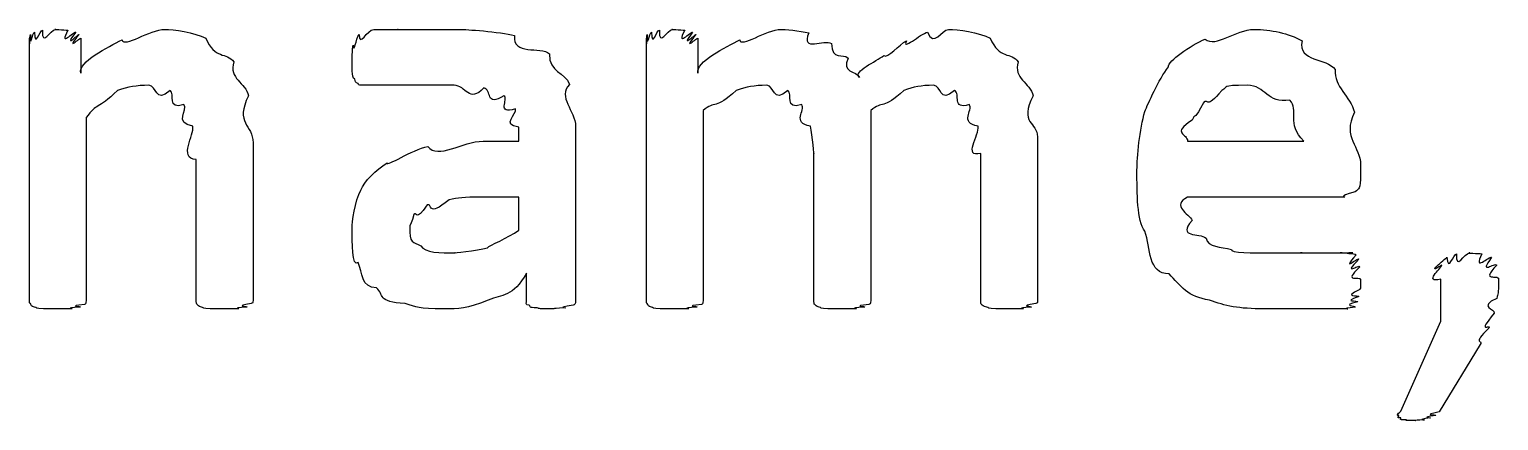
# Model space of a CAD drawing. Header units: millimetres. Extents: x 0 to 216, y 0 to 279.
# Drawn here: x 172.15 to 181.42, y 56.94 to 59.41 of the extents above; entities that cross this region are included whole.
import ezdxf

# ---------------------------------------------------------------- set-up
doc = ezdxf.new("R2010")
doc.units = ezdxf.units.MM
doc.layers.get('0').update_dxf_attribs({"linetype": 'CONTINUOUS'})

msp = doc.modelspace()

# ---------------------------------------------------------------- linework, layer by layer
at = {"color": 0}
for p, q in [((172.147, 57.7024), (172.147, 59.3563)), ((172.472, 59.3563), (172.472, 59.1358)), ((176.042, 57.7024), (176.042, 59.3563)), ((176.367, 59.3563), (176.367, 59.1358)), ((176.4, 58.8987), (176.4, 57.7024)), ((177.458, 58.8987), (177.458, 57.7024)), ((172.506, 58.8546), (172.506, 57.7024)), ((175.237, 58.7058), (175.237, 58.7939)), ((175.595, 58.7996), (175.595, 57.7024)), ((178.511, 58.7333), (178.511, 57.7024)), ((173.559, 58.6948), (173.559, 57.7024)), ((175.011, 58.7058), (175.237, 58.7058)), ((177.1, 57.7024), (177.1, 58.6285)), ((178.153, 57.7024), (178.153, 58.6285)), ((179.459, 58.7058), (180.192, 58.7058)), ((173.2, 57.7024), (173.2, 58.59)), ((180.551, 58.5569), (180.551, 58.4962)), ((175.237, 58.353), (175, 58.353)), ((175.237, 58.1434), (175.237, 58.353)), ((180.446, 58.353), (179.459, 58.353)), ((175.286, 57.7024), (175.286, 57.8735)), ((181.058, 57.5702), (181.058, 57.8347)), ((181.422, 57.8347), (181.422, 57.8347)), ((180.804, 57.0025), (181.058, 57.5702)), ((181.306, 57.4216), (181.047, 56.9969))]:
    msp.add_line(p, q, dxfattribs=at)
for points in [[(172.147, 59.3563), (172.147, 59.2638), (172.149, 59.37), (172.153, 59.3781)], [(172.153, 59.3781), (172.154, 59.279), (172.165, 59.3908), (172.18, 59.3947)], [(172.18, 59.3947), (172.183, 59.2899), (172.211, 59.406), (172.23, 59.406)], [(172.23, 59.406), (172.224, 59.2928), (172.28, 59.4113), (172.313, 59.4113)], [(172.313, 59.4113), (172.286, 59.4113), (172.368, 59.4085), (172.39, 59.406)], [(172.39, 59.406), (172.331, 59.2899), (172.428, 59.4018), (172.44, 59.3947)], [(172.44, 59.3947), (172.353, 59.279), (172.457, 59.3852), (172.461, 59.3781)], [(172.461, 59.3781), (172.364, 59.2638), (172.472, 59.363), (172.472, 59.3563)], [(172.732, 59.3453), (172.743, 59.2928), (172.909, 59.4113), (173.002, 59.4113)], [(173.002, 59.4113), (173.054, 59.4113), (173.191, 59.3919), (173.261, 59.3563)], [(174.19, 59.3122), (174.195, 59.2487), (174.209, 59.3563), (174.228, 59.3781)], [(174.228, 59.3781), (174.231, 59.2928), (174.278, 59.4113), (174.322, 59.4113)], [(174.322, 59.4113), (174.319, 59.4113), (174.417, 59.4113), (174.476, 59.4113)], [(174.476, 59.4113), (174.438, 59.4113), (174.597, 59.4113), (174.663, 59.4113)], [(174.663, 59.4113), (174.691, 59.4113), (174.803, 59.4113), (174.873, 59.4113)], [(174.873, 59.4113), (174.892, 59.4113), (175.117, 59.3975), (175.209, 59.3729)], [(175.209, 59.3729), (175.194, 59.242), (175.375, 59.3079), (175.43, 59.2571)], [(176.042, 59.3563), (176.042, 59.2638), (176.043, 59.37), (176.047, 59.3781)], [(176.047, 59.3781), (176.048, 59.279), (176.059, 59.3908), (176.075, 59.3947)], [(176.075, 59.3947), (176.077, 59.2899), (176.105, 59.406), (176.124, 59.406)], [(176.124, 59.406), (176.119, 59.2928), (176.174, 59.4113), (176.207, 59.4113)], [(176.207, 59.4113), (176.181, 59.4113), (176.262, 59.4085), (176.284, 59.406)], [(176.284, 59.406), (176.225, 59.2899), (176.323, 59.4018), (176.334, 59.3947)], [(176.334, 59.3947), (176.247, 59.279), (176.352, 59.3852), (176.356, 59.3781)], [(176.356, 59.3781), (176.258, 59.2638), (176.367, 59.363), (176.367, 59.3563)], [(176.632, 59.3453), (176.637, 59.2928), (176.802, 59.4113), (176.891, 59.4113)], [(176.891, 59.4113), (176.909, 59.4113), (177.014, 59.4032), (177.067, 59.3894)], [(177.067, 59.3894), (177.014, 59.2638), (177.169, 59.352), (177.21, 59.3231)], [(177.684, 59.3397), (177.651, 59.2709), (177.772, 59.3838), (177.817, 59.3947)], [(177.817, 59.3947), (177.856, 59.2928), (177.905, 59.4113), (177.949, 59.4113)], [(177.949, 59.4113), (178.007, 59.4113), (178.143, 59.3919), (178.213, 59.3563)], [(179.57, 59.3506), (179.636, 59.2928), (179.764, 59.4113), (179.878, 59.4113)], [(179.878, 59.4113), (179.984, 59.4113), (180.096, 59.3866), (180.181, 59.3397)], [(172.472, 59.1358), (172.452, 59.2046), (172.646, 59.3012), (172.732, 59.3453)], [(173.261, 59.3563), (173.316, 59.2197), (173.393, 59.2695), (173.437, 59.2074)], [(174.184, 59.213), (174.184, 59.2046), (174.185, 59.2899), (174.19, 59.3122)], [(176.367, 59.1358), (176.35, 59.2046), (176.546, 59.3012), (176.632, 59.3453)], [(177.21, 59.3231), (177.213, 59.2088), (177.285, 59.2653), (177.315, 59.2296)], [(177.541, 59.2459), (177.563, 59.224), (177.64, 59.3178), (177.684, 59.3397)], [(178.213, 59.3563), (178.268, 59.2197), (178.346, 59.2695), (178.39, 59.2074)], [(179.338, 59.1742), (179.334, 59.213), (179.477, 59.3094), (179.57, 59.3506)], [(180.181, 59.3397), (180.154, 59.2018), (180.336, 59.2349), (180.391, 59.1577)], [(173.437, 59.2074), (173.404, 59.0984), (173.512, 59.0765), (173.531, 58.9926)], [(174.184, 59.1467), (174.184, 59.1386), (174.184, 59.1908), (174.184, 59.213)], [(175.43, 59.2571), (175.426, 59.1386), (175.53, 59.1414), (175.557, 59.0642)], [(177.315, 59.2296), (177.272, 59.1358), (177.367, 59.1524), (177.387, 59.1083)], [(177.387, 59.1083), (177.345, 59.1467), (177.493, 59.2088), (177.541, 59.2459)], [(178.39, 59.2074), (178.357, 59.0984), (178.464, 59.0765), (178.484, 58.9926)], [(174.201, 59.0973), (174.187, 59.0984), (174.187, 59.1273), (174.184, 59.1467)], [(174.222, 59.0695), (174.202, 59.0723), (174.207, 59.086), (174.201, 59.0973)], [(179.189, 58.8931), (179.208, 58.94), (179.275, 59.0973), (179.338, 59.1742)], [(180.391, 59.1577), (180.381, 59.0476), (180.486, 58.9897), (180.512, 58.8878)], [(172.704, 59.0254), (172.573, 58.9001), (172.575, 58.9499), (172.506, 58.8546)], [(172.902, 59.0585), (172.82, 59.0585), (172.77, 59.0476), (172.704, 59.0254)], [(173.035, 59.0254), (172.937, 58.94), (172.954, 59.0585), (172.902, 59.0585)], [(173.123, 58.9372), (173.01, 58.9001), (173.071, 59.0063), (173.035, 59.0254)], [(173.531, 58.9926), (173.44, 58.8162), (173.559, 58.8119), (173.559, 58.6948)], [(174.25, 59.0585), (174.217, 59.0585), (174.23, 59.0613), (174.222, 59.0695)], [(174.322, 59.0585), (174.242, 59.0585), (174.264, 59.0585), (174.25, 59.0585)], [(174.443, 59.0585), (174.308, 59.0585), (174.355, 59.0585), (174.322, 59.0585)], [(174.608, 59.0585), (174.522, 59.0585), (174.49, 59.0585), (174.443, 59.0585)], [(174.829, 59.0585), (174.65, 59.0585), (174.675, 59.0585), (174.608, 59.0585)], [(175.016, 59.0419), (174.923, 58.94), (174.902, 59.0585), (174.829, 59.0585)], [(175.143, 58.9926), (175.025, 58.9181), (175.067, 59.031), (175.016, 59.0419)], [(175.215, 58.9097), (175.091, 58.874), (175.176, 58.9703), (175.143, 58.9926)], [(175.557, 59.0642), (175.477, 58.9841), (175.595, 58.8987), (175.595, 58.7996)], [(176.609, 59.0254), (176.474, 58.9001), (176.477, 58.965), (176.4, 58.8987)], [(176.802, 59.0585), (176.721, 59.0585), (176.676, 59.0476), (176.609, 59.0254)], [(176.935, 59.0254), (176.836, 58.94), (176.853, 59.0585), (176.802, 59.0585)], [(177.023, 58.9372), (176.909, 58.9001), (176.97, 59.0063), (176.935, 59.0254)], [(177.668, 59.0254), (177.533, 58.9001), (177.535, 58.965), (177.458, 58.8987)], [(177.855, 59.0585), (177.775, 59.0585), (177.73, 59.0476), (177.668, 59.0254)], [(177.987, 59.0254), (177.89, 58.94), (177.906, 59.0585), (177.855, 59.0585)], [(178.081, 58.9372), (177.967, 58.9001), (178.028, 59.0063), (177.987, 59.0254)], [(178.484, 58.9926), (178.393, 58.8162), (178.511, 58.8243), (178.511, 58.7333)], [(179.674, 59.0254), (179.57, 58.9001), (179.591, 58.9813), (179.558, 58.9485)], [(179.834, 59.0585), (179.66, 59.0585), (179.721, 59.0476), (179.674, 59.0254)], [(180.104, 58.965), (179.958, 58.94), (179.955, 59.0585), (179.834, 59.0585)], [(173.178, 58.7996), (173.058, 58.8229), (173.148, 58.9001), (173.123, 58.9372)], [(175.237, 58.7939), (175.121, 58.8077), (175.229, 58.8768), (175.215, 58.9097)], [(177.078, 58.7996), (176.957, 58.8229), (177.048, 58.9001), (177.023, 58.9372)], [(178.136, 58.7996), (178.015, 58.8229), (178.106, 58.9001), (178.081, 58.9372)], [(179.558, 58.9485), (179.506, 58.838), (179.505, 58.8821), (179.487, 58.838)], [(180.192, 58.7058), (180.079, 58.8162), (180.166, 58.9015), (180.104, 58.965)], [(179.139, 58.5241), (179.139, 58.6024), (179.156, 58.783), (179.189, 58.8931)], [(179.487, 58.838), (179.352, 58.7527), (179.459, 58.7527), (179.459, 58.7058)], [(180.512, 58.8878), (180.432, 58.7237), (180.551, 58.674), (180.551, 58.5569)], [(173.2, 58.59), (173.084, 58.5982), (173.192, 58.747), (173.178, 58.7996)], [(177.1, 58.6285), (177.1, 58.5982), (177.092, 58.747), (177.078, 58.7996)], [(178.153, 58.6285), (178.037, 58.5982), (178.147, 58.747), (178.136, 58.7996)], [(174.405, 58.5682), (174.4, 58.5431), (174.56, 58.6507), (174.663, 58.6726)], [(174.663, 58.6726), (174.724, 58.5872), (174.881, 58.7058), (175.011, 58.7058)], [(174.239, 58.3971), (174.261, 58.4521), (174.334, 58.5241), (174.405, 58.5682)], [(179.189, 58.1381), (179.139, 58.2013), (179.139, 58.3766), (179.139, 58.5241)], [(180.551, 58.4962), (180.551, 58.3971), (180.54, 58.408), (180.517, 58.3861)], [(174.184, 58.1547), (174.184, 58.1946), (174.202, 58.3269), (174.239, 58.3971)], [(175, 58.353), (174.885, 58.353), (174.854, 58.3477), (174.796, 58.3364)], [(179.459, 58.353), (179.352, 58.2979), (179.468, 58.2482), (179.487, 58.2041)], [(180.517, 58.3861), (180.388, 58.353), (180.471, 58.353), (180.446, 58.353)], [(174.658, 58.3036), (174.581, 58.1875), (174.593, 58.2676), (174.575, 58.2429)], [(174.796, 58.3364), (174.654, 58.2164), (174.694, 58.3173), (174.658, 58.3036)], [(174.222, 57.9395), (174.184, 57.9039), (174.184, 58.0732), (174.184, 58.1547)], [(174.575, 58.2429), (174.544, 58.1395), (174.548, 58.1946), (174.548, 58.1656)], [(174.548, 58.1656), (174.544, 58.0581), (174.571, 58.0732), (174.619, 58.0443)], [(179.487, 58.2041), (179.389, 58.0954), (179.534, 58.1272), (179.575, 58.094)], [(175.038, 58.0334), (175.051, 58.0471), (175.167, 58.0954), (175.237, 58.1434)], [(179.343, 57.8679), (179.208, 57.8679), (179.225, 58.0305), (179.189, 58.1381)], [(179.575, 58.094), (179.587, 58.0334), (179.669, 58.0401), (179.735, 58.0224)], [(174.619, 58.0443), (174.643, 58.0002), (174.742, 58.0002), (174.835, 58.0002)], [(174.835, 58.0002), (174.808, 58.0002), (174.975, 58.0111), (175.038, 58.0334)], [(179.735, 58.0224), (179.719, 58.0002), (179.881, 58.0002), (179.977, 58.0002)], [(179.977, 58.0002), (180.011, 58.0002), (180.122, 58.0002), (180.181, 58.0002)], [(180.181, 58.0002), (180.128, 58.0002), (180.289, 58.0002), (180.33, 58.0002)], [(180.33, 58.0002), (180.33, 58.0002), (180.409, 58.0002), (180.435, 58.0002)], [(180.435, 58.0002), (180.385, 58.0002), (180.486, 58.0002), (180.501, 58.0002)], [(180.501, 58.0002), (180.41, 58.0002), (180.519, 57.996), (180.523, 57.9893)], [(180.523, 57.9893), (180.421, 57.8707), (180.535, 57.9755), (180.54, 57.9617)], [(181.063, 57.9229), (180.954, 57.8527), (181.081, 57.9617), (181.096, 57.9727)], [(181.096, 57.9727), (181.104, 57.875), (181.135, 57.9907), (181.157, 57.9949)], [(181.157, 57.9949), (181.149, 57.8817), (181.206, 58.0002), (181.24, 58.0002)], [(181.24, 58.0002), (181.212, 58.0002), (181.295, 57.9974), (181.317, 57.9949)], [(181.317, 57.9949), (181.259, 57.875), (181.362, 57.9836), (181.378, 57.9727)], [(181.378, 57.9727), (181.289, 57.8527), (181.402, 57.9452), (181.41, 57.9229)], [(174.339, 57.7797), (174.239, 57.7797), (174.251, 57.8764), (174.222, 57.9395)], [(180.54, 57.9617), (180.429, 57.846), (180.545, 57.9342), (180.545, 57.912)], [(180.545, 57.912), (180.432, 57.8019), (180.551, 57.8626), (180.551, 57.8294)], [(181.058, 57.8347), (180.943, 57.8086), (181.059, 57.9011), (181.063, 57.9229)], [(181.41, 57.9229), (181.303, 57.8086), (181.422, 57.8707), (181.422, 57.8347)], [(175.286, 57.8735), (175.198, 57.7204), (175.132, 57.7384), (175.044, 57.7024)], [(179.597, 57.7024), (179.462, 57.7204), (179.412, 57.7935), (179.343, 57.8679)], [(180.551, 57.8294), (180.551, 57.7465), (180.548, 57.7868), (180.545, 57.7688)], [(181.422, 57.8347), (181.422, 57.7275), (181.417, 57.7494), (181.41, 57.7137)], [(172.153, 57.6806), (172.147, 57.6763), (172.147, 57.6943), (172.147, 57.7024)], [(172.506, 57.7024), (172.503, 57.6721), (172.501, 57.682), (172.495, 57.6749)], [(173.206, 57.6749), (173.202, 57.6721), (173.2, 57.6915), (173.2, 57.7024)], [(173.559, 57.7024), (173.559, 57.6763), (173.554, 57.6873), (173.547, 57.6806)], [(174.52, 57.6806), (174.339, 57.6915), (174.389, 57.7356), (174.339, 57.7797)], [(175.044, 57.7024), (174.903, 57.6474), (174.862, 57.6474), (174.763, 57.6474)], [(175.303, 57.6696), (175.271, 57.6696), (175.286, 57.6873), (175.286, 57.7024)], [(175.595, 57.7024), (175.595, 57.6696), (175.589, 57.6763), (175.579, 57.6696)], [(176.047, 57.6806), (176.042, 57.6763), (176.042, 57.6943), (176.042, 57.7024)], [(176.4, 57.7024), (176.397, 57.6721), (176.396, 57.682), (176.389, 57.6749)], [(177.105, 57.6749), (177.1, 57.6721), (177.1, 57.6915), (177.1, 57.7024)], [(177.458, 57.7024), (177.455, 57.6721), (177.454, 57.682), (177.447, 57.6749)], [(178.158, 57.6749), (178.154, 57.6721), (178.153, 57.6915), (178.153, 57.7024)], [(178.511, 57.7024), (178.511, 57.6763), (178.507, 57.6873), (178.5, 57.6806)], [(179.944, 57.6474), (179.779, 57.6474), (179.696, 57.6654), (179.597, 57.7024)], [(180.534, 57.6915), (180.418, 57.6654), (180.525, 57.6696), (180.517, 57.6584)], [(180.54, 57.7247), (180.425, 57.6873), (180.537, 57.7024), (180.534, 57.6915)], [(180.545, 57.7688), (180.429, 57.7137), (180.542, 57.7384), (180.54, 57.7247)], [(181.41, 57.7137), (181.292, 57.6584), (181.401, 57.6488), (181.394, 57.6199)], [(172.18, 57.6584), (172.158, 57.6612), (172.16, 57.6721), (172.153, 57.6806)], [(172.236, 57.6474), (172.183, 57.6502), (172.194, 57.6545), (172.18, 57.6584)], [(172.324, 57.6474), (172.231, 57.6474), (172.26, 57.6474), (172.236, 57.6474)], [(172.412, 57.6474), (172.302, 57.6474), (172.359, 57.6474), (172.324, 57.6474)], [(172.467, 57.6584), (172.349, 57.6502), (172.437, 57.6502), (172.412, 57.6474)], [(172.495, 57.6749), (172.375, 57.6612), (172.481, 57.6654), (172.467, 57.6584)], [(173.233, 57.6584), (173.212, 57.6612), (173.212, 57.6711), (173.206, 57.6749)], [(173.288, 57.6474), (173.239, 57.6502), (173.247, 57.6545), (173.233, 57.6584)], [(173.382, 57.6474), (173.286, 57.6474), (173.313, 57.6474), (173.288, 57.6474)], [(173.465, 57.6474), (173.356, 57.6474), (173.415, 57.6474), (173.382, 57.6474)], [(173.52, 57.6584), (173.404, 57.6502), (173.489, 57.6502), (173.465, 57.6474)], [(173.547, 57.6806), (173.429, 57.6612), (173.534, 57.6654), (173.52, 57.6584)], [(174.763, 57.6474), (174.599, 57.6474), (174.593, 57.6584), (174.52, 57.6806)], [(175.353, 57.6531), (175.294, 57.6545), (175.314, 57.6612), (175.303, 57.6696)], [(175.441, 57.6474), (175.338, 57.6474), (175.375, 57.6488), (175.353, 57.6531)], [(175.529, 57.6531), (175.415, 57.6474), (175.481, 57.6474), (175.441, 57.6474)], [(175.579, 57.6696), (175.455, 57.6545), (175.551, 57.6559), (175.529, 57.6531)], [(176.075, 57.6584), (176.053, 57.6612), (176.054, 57.6721), (176.047, 57.6806)], [(176.13, 57.6474), (176.077, 57.6502), (176.088, 57.6545), (176.075, 57.6584)], [(176.218, 57.6474), (176.126, 57.6474), (176.155, 57.6474), (176.13, 57.6474)], [(176.306, 57.6474), (176.196, 57.6474), (176.254, 57.6474), (176.218, 57.6474)], [(176.361, 57.6584), (176.243, 57.6502), (176.331, 57.6502), (176.306, 57.6474)], [(176.389, 57.6749), (176.269, 57.6612), (176.375, 57.6654), (176.361, 57.6584)], [(177.133, 57.6584), (177.111, 57.6612), (177.112, 57.6711), (177.105, 57.6749)], [(177.188, 57.6474), (177.136, 57.6502), (177.147, 57.6545), (177.133, 57.6584)], [(177.276, 57.6474), (177.184, 57.6474), (177.213, 57.6474), (177.188, 57.6474)], [(177.365, 57.6474), (177.254, 57.6474), (177.312, 57.6474), (177.276, 57.6474)], [(177.42, 57.6584), (177.298, 57.6502), (177.387, 57.6502), (177.365, 57.6474)], [(177.447, 57.6749), (177.327, 57.6612), (177.433, 57.6654), (177.42, 57.6584)], [(178.191, 57.6584), (178.165, 57.6612), (178.165, 57.6711), (178.158, 57.6749)], [(178.247, 57.6474), (178.194, 57.6502), (178.205, 57.6545), (178.191, 57.6584)], [(178.335, 57.6474), (178.238, 57.6474), (178.268, 57.6474), (178.247, 57.6474)], [(178.417, 57.6474), (178.308, 57.6474), (178.368, 57.6474), (178.335, 57.6474)], [(178.472, 57.6584), (178.357, 57.6502), (178.442, 57.6502), (178.417, 57.6474)], [(178.5, 57.6806), (178.381, 57.6612), (178.486, 57.6654), (178.472, 57.6584)], [(180.159, 57.6474), (179.988, 57.6474), (180.021, 57.6474), (179.944, 57.6474)], [(180.336, 57.6474), (180.238, 57.6474), (180.225, 57.6474), (180.159, 57.6474)], [(180.462, 57.6474), (180.341, 57.6474), (180.387, 57.6474), (180.336, 57.6474)], [(180.517, 57.6584), (180.407, 57.6474), (180.496, 57.6474), (180.462, 57.6474)], [(181.394, 57.6199), (181.278, 57.4795), (181.375, 57.5564), (181.361, 57.5261)], [(181.361, 57.5261), (181.248, 57.416), (181.328, 57.4587), (181.306, 57.4216)], [(180.793, 56.975), (180.767, 56.9722), (180.796, 56.9916), (180.804, 57.0025)], [(180.804, 56.9584), (180.771, 56.957), (180.796, 56.968), (180.793, 56.975)], [(180.837, 56.9475), (180.782, 56.9461), (180.811, 56.9517), (180.804, 56.9584)], [(180.992, 56.9584), (180.888, 56.9461), (180.967, 56.9475), (180.953, 56.9475)], [(181.025, 56.975), (180.914, 56.957), (181.005, 56.9627), (180.992, 56.9584)], [(181.047, 56.9969), (180.928, 56.9722), (181.031, 56.9831), (181.025, 56.975)], [(180.892, 56.9419), (180.811, 56.9419), (180.851, 56.9447), (180.837, 56.9475)], [(180.953, 56.9475), (180.859, 56.9419), (180.917, 56.9419), (180.892, 56.9419)]]:
    msp.add_open_spline(points, degree=3, dxfattribs=at)

doc.saveas('drawing.dxf')
